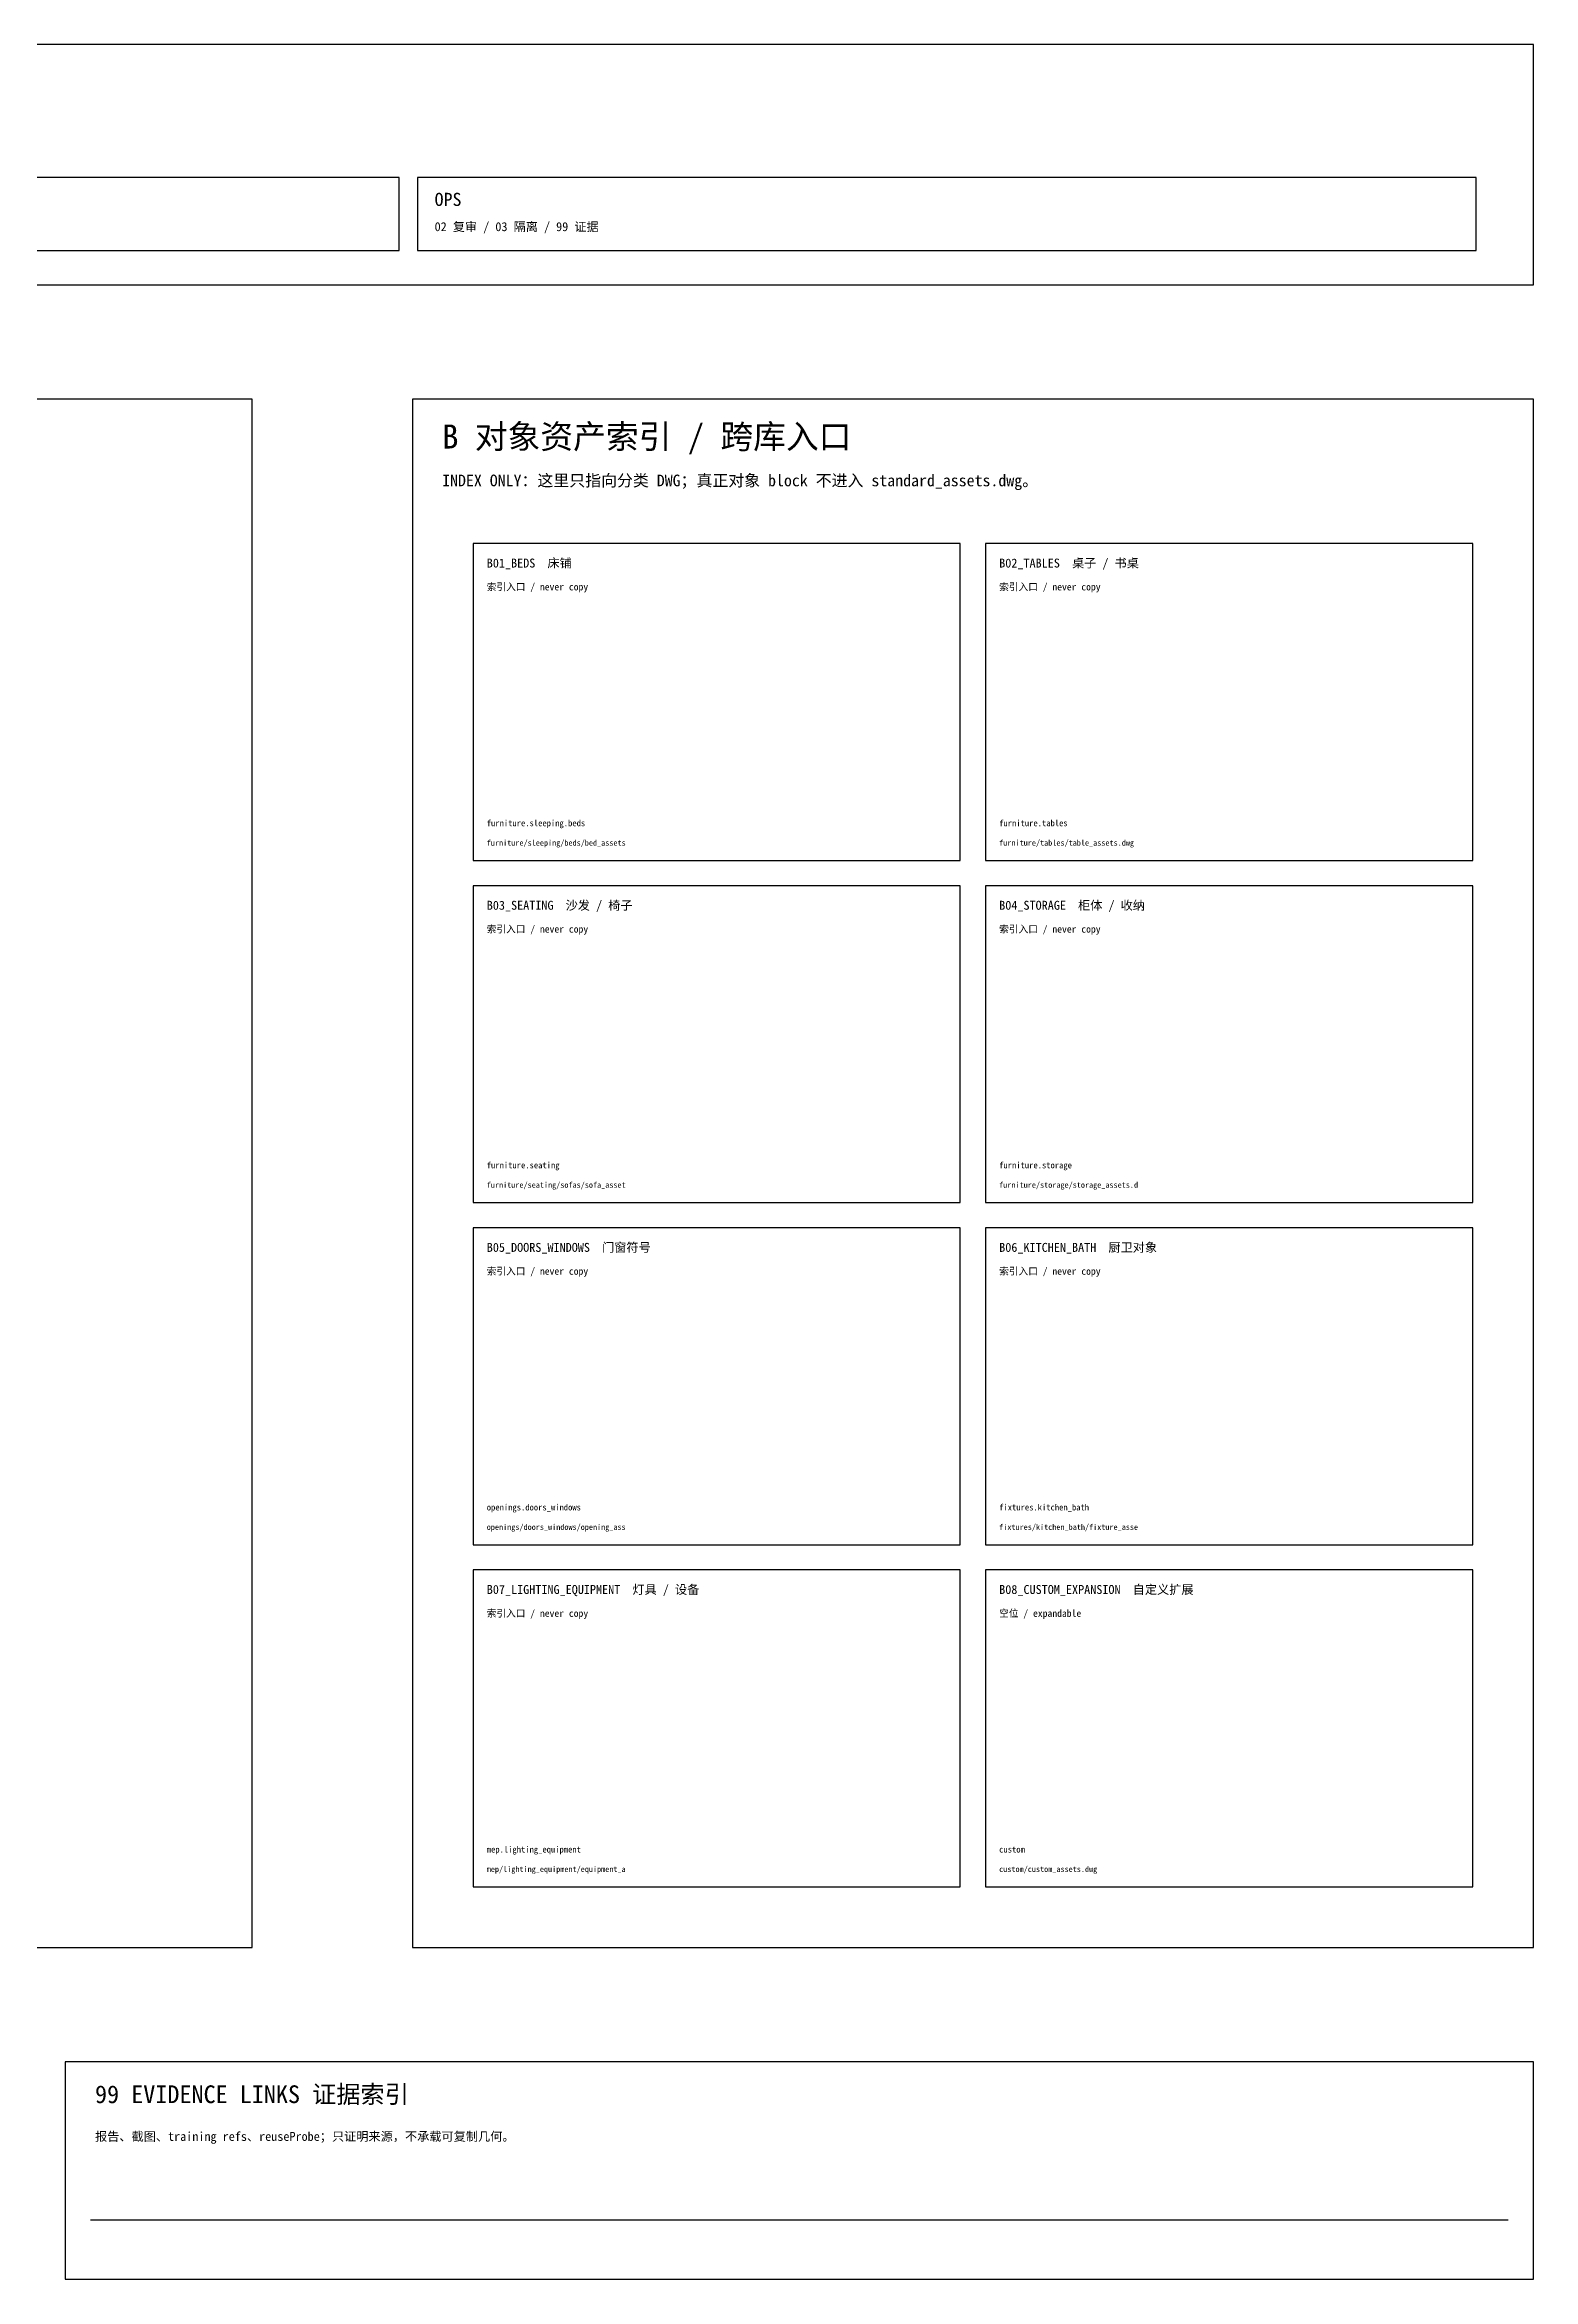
# Model space of a CAD drawing. Header units: millimetres. Extents: x 6750 to 45255, y -6250 to 13281.
# Drawn here: x 32240 to 45255, y -6250 to 13281 of the extents above; entities that cross this region are included whole.
import ezdxf

# ---------------------------------------------------------------- set-up
doc = ezdxf.new("R2010")
doc.units = ezdxf.units.MM
for name, color, linetype in [('ASSET_00_INDEX', 2, 'Continuous'), ('ASSET_01_CLEAN_ASSETS', 4, 'Continuous'), ('ASSET_99_EVIDENCE_LINKS', 3, 'Continuous'), ('ASSET_EVIDENCE', 3, 'Continuous'), ('ASSET_LABEL', 7, 'Continuous'), ('ASSET_PREVIEW_CARD', 8, 'Continuous'), ('ASSET_RACK_OBJECTS', 3, 'Continuous'), ('ASSET_SLOT_GRID', 8, 'Continuous')]:
    doc.layers.add(name, color=color, linetype=linetype)
doc.styles.add('CODEX_CN_TEXT', font='SimSun.ttf')

msp = doc.modelspace()

# ---------------------------------------------------------------- linework, layer by layer
at = {"layer": 'ASSET_00_INDEX', "color": 2}
for p, q in [((45255, 13281), (6750, 13281)), ((45255, 11181), (45255, 13281)), ((6750, 11181), (45255, 11181))]:
    msp.add_line(p, q, dxfattribs=at)
at = {"layer": 'ASSET_01_CLEAN_ASSETS', "color": 4}
for p, q in [((34055, 10181), (6750, 10181)), ((34055, 10181), (22841, 10181)), ((34055, -3350), (34055, 10181)), ((34055, -3350), (34055, 10181)), ((6750, -3350), (34055, -3350)), ((22841, -3350), (34055, -3350))]:
    msp.add_line(p, q, dxfattribs=at)
at = {"layer": 'ASSET_99_EVIDENCE_LINKS', "color": 3}
for p, q in [((45255, -4350), (32420, -4350)), ((32420, -4350), (32420, -6250)), ((45255, -6250), (45255, -4350)), ((32420, -6250), (45255, -6250))]:
    msp.add_line(p, q, dxfattribs=at)
at = {"layer": 'ASSET_EVIDENCE', "color": 3}
for p, q in [((45255, -4350), (32420, -4350)), ((32420, -4350), (32420, -6250)), ((45255, -6250), (45255, -4350)), ((32420, -6250), (45255, -6250))]:
    msp.add_line(p, q, dxfattribs=at)
at = {"layer": 'ASSET_PREVIEW_CARD', "color": 8}
for p, q in [((44755, 12121), (35499, 12121)), ((35499, 12121), (35499, 11481)), ((44755, 11481), (44755, 12121)), ((35499, 11481), (44755, 11481)), ((40245, 8921), (35985, 8921)), ((35985, 8921), (35985, 6150)), ((40245, 6150), (40245, 8921)), ((44725, 8921), (40465, 8921)), ((40465, 8921), (40465, 6150)), ((44725, 6150), (44725, 8921)), ((35985, 6150), (40245, 6150)), ((40465, 6150), (44725, 6150)), ((40245, 5930), (35985, 5930)), ((35985, 5930), (35985, 3160)), ((40245, 3160), (40245, 5930)), ((44725, 5930), (40465, 5930)), ((40465, 5930), (40465, 3160)), ((44725, 3160), (44725, 5930)), ((35985, 3160), (40245, 3160)), ((40465, 3160), (44725, 3160)), ((40245, 2940), (35985, 2940)), ((35985, 2940), (35985, 170)), ((40245, 170), (40245, 2940)), ((44725, 2940), (40465, 2940)), ((40465, 2940), (40465, 170)), ((44725, 170), (44725, 2940)), ((35985, 170), (40245, 170)), ((40465, 170), (44725, 170)), ((40245, -50), (35985, -50)), ((35985, -50), (35985, -2820)), ((40245, -2820), (40245, -50)), ((44725, -50), (40465, -50)), ((40465, -50), (40465, -2820)), ((44725, -2820), (44725, -50)), ((35985, -2820), (40245, -2820)), ((40465, -2820), (44725, -2820))]:
    msp.add_line(p, q, dxfattribs=at)
at = {"layer": 'ASSET_RACK_OBJECTS', "color": 3}
for p, q in [((35339, 12121), (26082, 12121)), ((35339, 11481), (35339, 12121)), ((26082, 11481), (35339, 11481)), ((45255, 10181), (35455, 10181)), ((35455, 10181), (35455, -3350)), ((45255, -3350), (45255, 10181)), ((35455, -3350), (45255, -3350))]:
    msp.add_line(p, q, dxfattribs=at)
at = {"layer": 'ASSET_SLOT_GRID', "color": 8}
msp.add_line((32640, -5730), (45035, -5730), dxfattribs=at)

# ---------------------------------------------------------------- texts
at = {"layer": 'ASSET_LABEL', "color": 7, "style": 'CODEX_CN_TEXT'}
for s, height, p in [('OPS', 115, (35649, 11871)), ('02 复审 / 03 隔离 / 99 证据', 78, (35649, 11651)), ('INDEX ONLY：这里只指向分类 DWG；真正对象 block 不进入 standard_assets.dwg。', 102, (35715, 9421)), ('B01_BEDS  床铺', 78, (36105, 8711)), ('B02_TABLES  桌子 / 书桌', 78, (40585, 8711)), ('B03_SEATING  沙发 / 椅子', 78, (36105, 5720)), ('B04_STORAGE  柜体 / 收纳', 78, (40585, 5720)), ('B05_DOORS_WINDOWS  门窗符号', 78, (36105, 2730)), ('B06_KITCHEN_BATH  厨卫对象', 78, (40585, 2730)), ('B07_LIGHTING_EQUIPMENT  灯具 / 设备', 78, (36105, -260)), ('B08_CUSTOM_EXPANSION  自定义扩展', 78, (40585, -260)), ('报告、截图、training refs、reuseProbe；只证明来源，不承载可复制几何。', 78, (32680, -5040))]:
    msp.add_text(s, height=height, dxfattribs=at).set_placement(p)
at = {"layer": 'ASSET_LABEL', "color": 2, "style": 'CODEX_CN_TEXT'}
msp.add_text('B 对象资产索引 / 跨库入口', height=210, dxfattribs=at).set_placement((35715, 9751))
at = {"layer": 'ASSET_LABEL', "color": 3, "style": 'CODEX_CN_TEXT'}
for s, height, p in [('索引入口 / never copy', 62, (36105, 8511)), ('索引入口 / never copy', 62, (40585, 8511)), ('索引入口 / never copy', 62, (36105, 5520)), ('索引入口 / never copy', 62, (40585, 5520)), ('索引入口 / never copy', 62, (36105, 2530)), ('索引入口 / never copy', 62, (40585, 2530)), ('索引入口 / never copy', 62, (36105, -460)), ('空位 / expandable', 62, (40585, -460)), ('99 EVIDENCE LINKS 证据索引', 155, (32680, -4710))]:
    msp.add_text(s, height=height, dxfattribs=at).set_placement(p)
at = {"layer": 'ASSET_LABEL', "color": 8, "style": 'CODEX_CN_TEXT'}
for s, height, p in [('furniture.sleeping.beds', 55, (36105, 6450)), ('furniture.tables', 55, (40585, 6450)), ('furniture/sleeping/beds/bed_assets', 50, (36105, 6280)), ('furniture/tables/table_assets.dwg', 50, (40585, 6280)), ('furniture.seating', 55, (36105, 3460)), ('furniture.storage', 55, (40585, 3460)), ('furniture/seating/sofas/sofa_asset', 50, (36105, 3290)), ('furniture/storage/storage_assets.d', 50, (40585, 3290)), ('openings.doors_windows', 55, (36105, 470)), ('fixtures.kitchen_bath', 55, (40585, 470)), ('openings/doors_windows/opening_ass', 50, (36105, 300)), ('fixtures/kitchen_bath/fixture_asse', 50, (40585, 300)), ('mep.lighting_equipment', 55, (36105, -2520)), ('custom', 55, (40585, -2520)), ('mep/lighting_equipment/equipment_a', 50, (36105, -2690)), ('custom/custom_assets.dwg', 50, (40585, -2690))]:
    msp.add_text(s, height=height, dxfattribs=at).set_placement(p)

doc.saveas('drawing.dxf')
